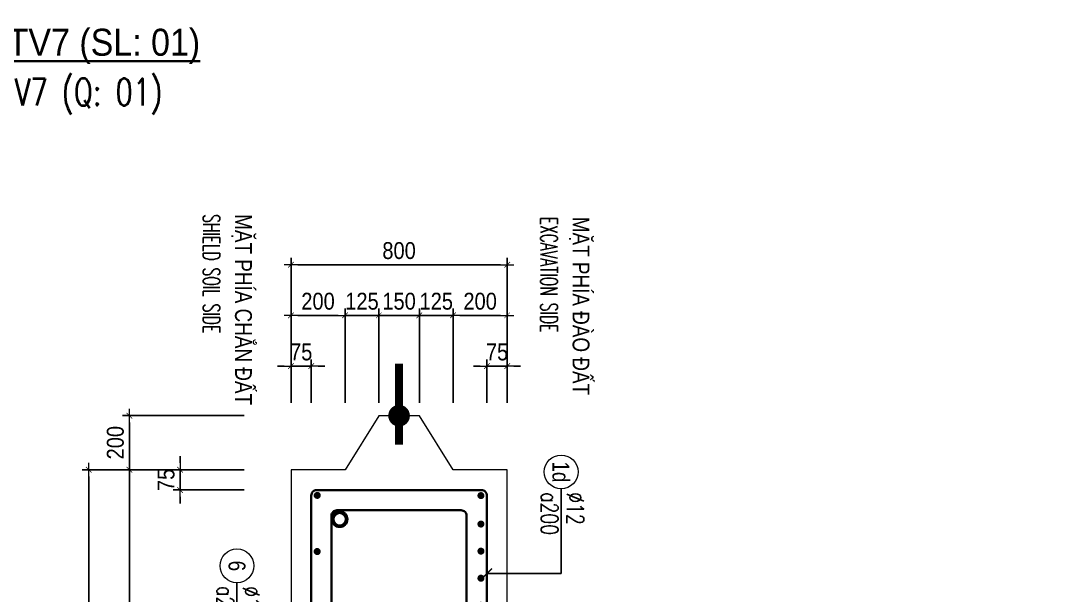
# Model space of a CAD drawing. Header units: millimetres. Extents: x -642477 to 1168880, y -27982 to 330379.
# Drawn here: x 900143 to 911547, y 97172 to 103552 of the extents above; entities that cross this region are included whole.
import ezdxf
from ezdxf.enums import TextEntityAlignment as Align

# ---------------------------------------------------------------- set-up
doc = ezdxf.new("R2010")
doc.units = ezdxf.units.MM
doc.layers.get('0').update_dxf_attribs({"lineweight": 20})
doc.layers.get('Defpoints').update_dxf_attribs({"color": 151, "lineweight": 9})
for name, color, linetype, lineweight in [('NDC_S_DIAPHGRAM WALL', 3, 'Continuous', 20), ('NDC_S_DIM', 1, 'Continuous', 15), ('NDC_S_ENG TITLE', 3, 'Continuous', 20), ('NDC_S_HATCH MATERIAL', 8, 'Continuous', 13), ('NDC_S_LEADER', 1, 'Continuous', 15), ('NDC_S_LEVEL TEXT', 7, 'Continuous', 20), ('NDC_S_REBAR', 4, 'Continuous', 35), ('NDC_S_VN TEXT', 7, 'Continuous', 20), ('NDC_S_VN TITLE', 6, 'Continuous', 35)]:
    doc.layers.add(name, color=color, linetype=linetype, lineweight=lineweight)
doc.layers.add('NDC_S_REBAR DES.', color=2, linetype='Continuous')
doc.styles.add('ARIAL', font='arial.ttf', dxfattribs={"width": 0.8})
doc.styles.add('NDC_ARIAL', font='arial.ttf', dxfattribs={"width": 0.85})
doc.styles.add('NDC_DIM', font='', dxfattribs={"width": 0.75})
doc.styles.add('NDC_EN TXT', font='romans.shx', dxfattribs={"width": 0.8})
doc.styles.get('NDC_DIM').set_extended_font_data('Dotum')
doc.dimstyles.new('A1-NDC-1-25 (x3)', dxfattribs={"dimscale": 75, "dimtxt": 2.5, "dimasz": 1, "dimexe": 1, "dimexo": 0, "dimgap": 0.8, "dimtad": 1, "dimdec": 0, "dimlfac": 0.333333, "dimdsep": 46, "dimtxsty": 'NDC_ARIAL', "dimblk": 'DIMMARK', "dimcen": 49999.938995, "dimdle": 1.5, "dimclrd": 1, "dimclre": 1, "dimclrt": 3, "dimadec": 0, "dimazin": 0, "dimtfac": 1, "dimtdec": 0, "dimtix": 1, "dimtmove": 2, "dimatfit": 3, "dimfxl": 1, "dimarcsym": 0})
doc.dimstyles.new('NDC_dim_25', dxfattribs={"dimscale": 25, "dimtxt": 2.2, "dimasz": 1.5, "dimexe": 1.5, "dimexo": 2.5, "dimgap": 1, "dimtad": 1, "dimdec": 0, "dimzin": 0, "dimdsep": 46, "dimtxsty": 'NDC_DIM', "dimblk": 'DIMMARK', "dimcen": 0.09, "dimdle": 1.2, "dimclrd": 1, "dimclre": 1, "dimclrt": 3, "dimadec": 0, "dimazin": 0, "dimtfac": 1, "dimtdec": 0, "dimtix": 1, "dimtofl": 0, "dimtmove": 0, "dimatfit": 3, "dimfxl": 6, "dimfxlon": 1, "dimtolj": 1, "dimtzin": 0, "dimarcsym": 0})

# ---------------------------------------------------------------- blocks, each defined once
blk = doc.blocks.new('DIMMARK')
at = {"layer": 'NDC_S_DIM', "color": 1}
blk.add_line((-1.5, 0), (1, 0), dxfattribs=at)
at = {"layer": 'NDC_S_DIM', "color": 2, "const_width": 0.1}
blk.add_lwpolyline([(-0.42, -0.42), (0.42, 0.42)], dxfattribs=at)
blk = doc.blocks.new('Ong sieu am')
at = {"layer": 'NDC_S_HATCH MATERIAL'}
h = blk.add_hatch(dxfattribs=at)
h.set_pattern_fill('ANSI31', color=256, scale=20)
h.set_pattern_definition([(45, (0, 0), (-1.76776695, 1.76776695), [])])
h.paths.add_polyline_path([(-7119.3, 51158.9, 1), (-7179.3, 51158.9, 1)])
h.paths.add_polyline_path([(-7171.3, 51158.9, -1), (-7127.3, 51158.9, -1)], flags=16)
at = {"layer": 'NDC_S_REBAR DES.'}
for radius in [30, 22]:
    blk.add_circle((-7149.3, 51158.9), radius, dxfattribs=at)
blk = doc.blocks.new('*U367')
blk.add_circle((-2.5, 0), 2.5)
at = {"layer": 'NDC_S_VN TEXT', "color": 3, "style": 'NDC_EN TXT', "width": 0.75}
for tag, p in [('DK1', (0.5, 0.85)), ('KC1', (0.5, -2.97))]:
    blk.add_attdef(tag, p, '', height=2.5, dxfattribs=at)
at = {"layer": 'NDC_S_VN TEXT', "color": 7, "style": 'ARIAL', "width": 0.8}
blk.add_attdef('SH2', text='', height=2.5, dxfattribs=at).set_placement((-2.5, 0), align=Align.MIDDLE)
blk = doc.blocks.new('kata_block_THEP')
at = {"layer": 'NDC_S_REBAR', "color": 0}
for p, q in [((-0.5, 0), (0.5, 0)), ((-0.35, 0.35), (0.35, -0.35)), ((0.35, 0.35), (-0.35, -0.35)), ((0, 0.5), (0, -0.5))]:
    blk.add_line(p, q, dxfattribs=at)
at = {"layer": 'NDC_S_REBAR', "color": 0, "const_width": 0.0833}
blk.add_lwpolyline([(-0.5, 0, 1), (0.5, 0, 1), (-0.5, 0, 1)], format="xyb", dxfattribs=at)
blk = doc.blocks.new('*U2698')
at = {"layer": 'NDC_S_REBAR', "ltscale": 80, "xscale": 72, "yscale": 72, "zscale": 72}
blk.add_blockref('kata_block_THEP', (0, 0), dxfattribs=at)
blk = doc.blocks.new('*U2699')
at = {"layer": 'NDC_S_LEVEL TEXT', "color": 0, "linetype": 'ByBlock', "lineweight": -2, "transparency": 16777216}
for p in [(0, 0), (600.9, 0), (1201.8, 0), (1802.7, 0), (2403.6, 0), (3004.5, 0), (3605.4, 0), (4206.3, 0), (4807.2, 0), (5408.1, 0), (6009, 0), (6609.9, 0), (7210.8, 0), (7811.7, 0), (8412.6, 0), (9013.5, 0), (9614.4, 0)]:
    blk.add_blockref('*U2698', p, dxfattribs=at)
blk = doc.blocks.new('*U2700')
at = {"layer": 'NDC_S_REBAR', "ltscale": 80, "xscale": 72, "yscale": 72, "zscale": 72}
blk.add_blockref('kata_block_THEP', (0, 0), dxfattribs=at)
blk = doc.blocks.new('*U2701')
at = {"layer": 'NDC_S_LEVEL TEXT', "color": 0, "linetype": 'ByBlock', "lineweight": -2, "transparency": 16777216}
for p in [(0, 0), (300.6, 0), (601.2, 0), (901.8, 0), (1202.4, 0), (1503, 0), (1803.6, 0), (2104.2, 0), (2404.8, 0), (2705.4, 0), (3006, 0), (3306.6, 0), (3607.2, 0), (3907.8, 0), (4208.4, 0), (4509, 0), (4809.6, 0), (5110.2, 0), (5410.8, 0), (5711.4, 0), (6012, 0), (6312.6, 0), (6613.2, 0), (6913.8, 0), (7214.4, 0), (7515, 0), (7815.6, 0), (8116.2, 0), (8416.8, 0), (8717.4, 0), (9018, 0), (9318.6, 0), (9619.2, 0), (9919.8, 0)]:
    blk.add_blockref('*U2700', p, dxfattribs=at)
blk = doc.blocks.new('*D2753')
at = {"layer": 'Defpoints', "color": 0, "ltscale": 100, "transparency": 16777216}
for p in [(902627, 98567), (901915, 98342), (902627, 98342)]:
    blk.add_point(p, dxfattribs=at)
at = {"layer": 'NDC_S_DIM', "color": 1, "lineweight": -2, "ltscale": 100, "transparency": 16777216}
for p, q in [((901915, 98642), (901915, 98717)), ((902627, 98567), (901840, 98567)), ((901915, 98567), (901915, 98342)), ((902627, 98342), (901840, 98342)), ((901915, 98267), (901915, 98192))]:
    blk.add_line(p, q, dxfattribs=at)
at = {"layer": 'NDC_S_DIM', "color": 1, "lineweight": -2, "ltscale": 100, "transparency": 16777216, "xscale": 75, "yscale": 75, "zscale": 75}
for p, rotation in [((901915, 98567), 270), ((901915, 98342), 90)]:
    blk.add_blockref('DIMMARK', p, dxfattribs=dict(at, rotation=rotation))
at = {"layer": 'NDC_S_DIM', "color": 3, "ltscale": 100, "transparency": 16777216, "insert": (901760, 98454), "char_height": 187.5, "attachment_point": 5, "rotation": 90, "style": 'NDC_ARIAL'}
blk.add_mtext('75', dxfattribs=at)
blk = doc.blocks.new('*D2755')
at = {"layer": 'Defpoints', "color": 0, "ltscale": 100, "transparency": 16777216}
for p in [(902627, 99167), (901352, 98567), (902627, 98567)]:
    blk.add_point(p, dxfattribs=at)
at = {"layer": 'NDC_S_DIM', "color": 1, "lineweight": -2, "ltscale": 100, "transparency": 16777216}
for p, q in [((902627, 99167), (901277, 99167)), ((901352, 99092), (901352, 98642)), ((902627, 98567), (901277, 98567))]:
    blk.add_line(p, q, dxfattribs=at)
at = {"layer": 'NDC_S_DIM', "color": 1, "lineweight": -2, "ltscale": 100, "transparency": 16777216, "xscale": 75, "yscale": 75, "zscale": 75}
for p, rotation in [((901352, 99167), 90), ((901352, 98567), 270)]:
    blk.add_blockref('DIMMARK', p, dxfattribs=dict(at, rotation=rotation))
at = {"layer": 'NDC_S_DIM', "color": 3, "ltscale": 100, "transparency": 16777216, "insert": (901197, 98867), "char_height": 187.5, "attachment_point": 5, "rotation": 90, "style": 'NDC_ARIAL'}
blk.add_mtext('200', dxfattribs=at)
blk = doc.blocks.new('*D2756')
at = {"layer": 'Defpoints', "color": 0, "ltscale": 100, "transparency": 16777216}
for p in [(902627, 98567), (901352, 87767), (902627, 87767)]:
    blk.add_point(p, dxfattribs=at)
at = {"layer": 'NDC_S_DIM', "color": 1, "lineweight": -2, "ltscale": 100, "transparency": 16777216}
for p, q in [((902627, 98567), (901277, 98567)), ((901352, 98492), (901352, 87842)), ((902627, 87767), (901277, 87767))]:
    blk.add_line(p, q, dxfattribs=at)
at = {"layer": 'NDC_S_DIM', "color": 1, "lineweight": -2, "ltscale": 100, "transparency": 16777216, "xscale": 75, "yscale": 75, "zscale": 75}
for p, rotation in [((901352, 98567), 90), ((901352, 87767), 270)]:
    blk.add_blockref('DIMMARK', p, dxfattribs=dict(at, rotation=rotation))
at = {"layer": 'NDC_S_DIM', "color": 3, "ltscale": 100, "transparency": 16777216, "insert": (901197, 93167), "char_height": 187.5, "attachment_point": 5, "rotation": 90, "style": 'NDC_ARIAL'}
blk.add_mtext('3600', dxfattribs=at)
blk = doc.blocks.new('*D2757')
at = {"layer": 'Defpoints', "color": 0, "ltscale": 100, "transparency": 16777216}
for p in [(902627, 98567), (900902, 87767), (902627, 87767)]:
    blk.add_point(p, dxfattribs=at)
at = {"layer": 'NDC_S_DIM', "color": 1, "lineweight": -2, "ltscale": 100, "transparency": 16777216}
for p, q in [((902627, 98567), (900827, 98567)), ((900902, 98492), (900902, 87842)), ((902627, 87767), (900827, 87767))]:
    blk.add_line(p, q, dxfattribs=at)
at = {"layer": 'NDC_S_DIM', "color": 1, "lineweight": -2, "ltscale": 100, "transparency": 16777216, "xscale": 75, "yscale": 75, "zscale": 75}
for p, rotation in [((900902, 98567), 90), ((900902, 87767), 270)]:
    blk.add_blockref('DIMMARK', p, dxfattribs=dict(at, rotation=rotation))
at = {"layer": 'NDC_S_DIM', "color": 3, "ltscale": 100, "transparency": 16777216, "insert": (900747, 93167), "char_height": 187.5, "attachment_point": 5, "rotation": 90, "style": 'NDC_ARIAL'}
blk.add_mtext('3600', dxfattribs=at)
blk = doc.blocks.new('*D2758')
at = {"layer": 'Defpoints', "color": 0, "ltscale": 100, "transparency": 16777216}
for p in [(903747, 100280), (903147, 99308), (903747, 99308)]:
    blk.add_point(p, dxfattribs=at)
at = {"layer": 'NDC_S_DIM', "color": 1, "lineweight": -2, "ltscale": 100, "transparency": 16777216}
for p, q in [((903147, 99308), (903147, 100355)), ((903747, 99308), (903747, 100355)), ((903222, 100280), (903672, 100280))]:
    blk.add_line(p, q, dxfattribs=at)
at = {"layer": 'NDC_S_DIM', "color": 1, "lineweight": -2, "ltscale": 100, "transparency": 16777216, "xscale": 75, "yscale": 75, "zscale": 75, "rotation": 180}
blk.add_blockref('DIMMARK', (903147, 100280), dxfattribs=at)
at = {"layer": 'NDC_S_DIM', "color": 1, "lineweight": -2, "ltscale": 100, "transparency": 16777216, "xscale": 75, "yscale": 75, "zscale": 75}
blk.add_blockref('DIMMARK', (903747, 100280), dxfattribs=at)
at = {"layer": 'NDC_S_DIM', "color": 3, "ltscale": 100, "transparency": 16777216, "insert": (903447, 100436), "char_height": 187.5, "attachment_point": 5, "style": 'NDC_ARIAL'}
blk.add_mtext('200', dxfattribs=at)
blk = doc.blocks.new('*D2759')
at = {"layer": 'Defpoints', "color": 0, "ltscale": 100, "transparency": 16777216}
for p in [(904122, 100280), (903747, 99308), (904122, 99308)]:
    blk.add_point(p, dxfattribs=at)
at = {"layer": 'NDC_S_DIM', "color": 1, "lineweight": -2, "ltscale": 100, "transparency": 16777216}
for p, q in [((903747, 99308), (903747, 100355)), ((904122, 99308), (904122, 100355)), ((903672, 100280), (903597, 100280)), ((903747, 100280), (904122, 100280)), ((904197, 100280), (904272, 100280))]:
    blk.add_line(p, q, dxfattribs=at)
at = {"layer": 'NDC_S_DIM', "color": 1, "lineweight": -2, "ltscale": 100, "transparency": 16777216, "xscale": 75, "yscale": 75, "zscale": 75}
blk.add_blockref('DIMMARK', (903747, 100280), dxfattribs=at)
at = {"layer": 'NDC_S_DIM', "color": 1, "lineweight": -2, "ltscale": 100, "transparency": 16777216, "xscale": 75, "yscale": 75, "zscale": 75, "rotation": 180}
blk.add_blockref('DIMMARK', (904122, 100280), dxfattribs=at)
at = {"layer": 'NDC_S_DIM', "color": 3, "ltscale": 100, "transparency": 16777216, "insert": (903935, 100436), "char_height": 187.5, "attachment_point": 5, "style": 'NDC_ARIAL'}
blk.add_mtext('125', dxfattribs=at)
blk = doc.blocks.new('*D2760')
at = {"layer": 'Defpoints', "color": 0, "ltscale": 100, "transparency": 16777216}
for p in [(904572, 100280), (904122, 99308), (904572, 99308)]:
    blk.add_point(p, dxfattribs=at)
at = {"layer": 'NDC_S_DIM', "color": 1, "lineweight": -2, "ltscale": 100, "transparency": 16777216}
for p, q in [((904122, 99308), (904122, 100355)), ((904572, 99308), (904572, 100355)), ((904047, 100280), (903972, 100280)), ((904122, 100280), (904572, 100280)), ((904647, 100280), (904722, 100280))]:
    blk.add_line(p, q, dxfattribs=at)
at = {"layer": 'NDC_S_DIM', "color": 1, "lineweight": -2, "ltscale": 100, "transparency": 16777216, "xscale": 75, "yscale": 75, "zscale": 75}
blk.add_blockref('DIMMARK', (904122, 100280), dxfattribs=at)
at = {"layer": 'NDC_S_DIM', "color": 1, "lineweight": -2, "ltscale": 100, "transparency": 16777216, "xscale": 75, "yscale": 75, "zscale": 75, "rotation": 180}
blk.add_blockref('DIMMARK', (904572, 100280), dxfattribs=at)
at = {"layer": 'NDC_S_DIM', "color": 3, "ltscale": 100, "transparency": 16777216, "insert": (904347, 100436), "char_height": 187.5, "attachment_point": 5, "style": 'NDC_ARIAL'}
blk.add_mtext('150', dxfattribs=at)
blk = doc.blocks.new('*D2761')
at = {"layer": 'Defpoints', "color": 0, "ltscale": 100, "transparency": 16777216}
for p in [(904947, 100280), (904572, 99308), (904947, 99308)]:
    blk.add_point(p, dxfattribs=at)
at = {"layer": 'NDC_S_DIM', "color": 1, "lineweight": -2, "ltscale": 100, "transparency": 16777216}
for p, q in [((904572, 99308), (904572, 100355)), ((904947, 99308), (904947, 100355)), ((904497, 100280), (904422, 100280)), ((904572, 100280), (904947, 100280)), ((905022, 100280), (905097, 100280))]:
    blk.add_line(p, q, dxfattribs=at)
at = {"layer": 'NDC_S_DIM', "color": 1, "lineweight": -2, "ltscale": 100, "transparency": 16777216, "xscale": 75, "yscale": 75, "zscale": 75}
blk.add_blockref('DIMMARK', (904572, 100280), dxfattribs=at)
at = {"layer": 'NDC_S_DIM', "color": 1, "lineweight": -2, "ltscale": 100, "transparency": 16777216, "xscale": 75, "yscale": 75, "zscale": 75, "rotation": 180}
blk.add_blockref('DIMMARK', (904947, 100280), dxfattribs=at)
at = {"layer": 'NDC_S_DIM', "color": 3, "ltscale": 100, "transparency": 16777216, "insert": (904760, 100436), "char_height": 187.5, "attachment_point": 5, "style": 'NDC_ARIAL'}
blk.add_mtext('125', dxfattribs=at)
blk = doc.blocks.new('*D2762')
at = {"layer": 'Defpoints', "color": 0, "ltscale": 100, "transparency": 16777216}
for p in [(905547, 100280), (904947, 99308), (905547, 99308)]:
    blk.add_point(p, dxfattribs=at)
at = {"layer": 'NDC_S_DIM', "color": 1, "lineweight": -2, "ltscale": 100, "transparency": 16777216}
for p, q in [((904947, 99308), (904947, 100355)), ((905547, 99308), (905547, 100355)), ((905022, 100280), (905472, 100280))]:
    blk.add_line(p, q, dxfattribs=at)
at = {"layer": 'NDC_S_DIM', "color": 1, "lineweight": -2, "ltscale": 100, "transparency": 16777216, "xscale": 75, "yscale": 75, "zscale": 75, "rotation": 180}
blk.add_blockref('DIMMARK', (904947, 100280), dxfattribs=at)
at = {"layer": 'NDC_S_DIM', "color": 1, "lineweight": -2, "ltscale": 100, "transparency": 16777216, "xscale": 75, "yscale": 75, "zscale": 75}
blk.add_blockref('DIMMARK', (905547, 100280), dxfattribs=at)
at = {"layer": 'NDC_S_DIM', "color": 3, "ltscale": 100, "transparency": 16777216, "insert": (905247, 100436), "char_height": 187.5, "attachment_point": 5, "style": 'NDC_ARIAL'}
blk.add_mtext('200', dxfattribs=at)
blk = doc.blocks.new('*D2763')
at = {"layer": 'Defpoints', "color": 0, "ltscale": 100, "transparency": 16777216}
for p in [(905547, 100842), (903147, 99308), (905547, 99308)]:
    blk.add_point(p, dxfattribs=at)
at = {"layer": 'NDC_S_DIM', "color": 1, "lineweight": -2, "ltscale": 100, "transparency": 16777216}
for p, q in [((903147, 99308), (903147, 100917)), ((903222, 100842), (905472, 100842)), ((905547, 99308), (905547, 100917))]:
    blk.add_line(p, q, dxfattribs=at)
at = {"layer": 'NDC_S_DIM', "color": 1, "lineweight": -2, "ltscale": 100, "transparency": 16777216, "xscale": 75, "yscale": 75, "zscale": 75, "rotation": 180}
blk.add_blockref('DIMMARK', (903147, 100842), dxfattribs=at)
at = {"layer": 'NDC_S_DIM', "color": 1, "lineweight": -2, "ltscale": 100, "transparency": 16777216, "xscale": 75, "yscale": 75, "zscale": 75}
blk.add_blockref('DIMMARK', (905547, 100842), dxfattribs=at)
at = {"layer": 'NDC_S_DIM', "color": 3, "ltscale": 100, "transparency": 16777216, "insert": (904347, 100998), "char_height": 187.5, "attachment_point": 5, "style": 'NDC_ARIAL'}
blk.add_mtext('800', dxfattribs=at)
blk = doc.blocks.new('*D2764')
at = {"layer": 'Defpoints', "color": 0, "ltscale": 100, "transparency": 16777216}
for p in [(903372, 99717), (903147, 99308), (903372, 99308)]:
    blk.add_point(p, dxfattribs=at)
at = {"layer": 'NDC_S_DIM', "color": 1, "lineweight": -2, "ltscale": 100, "transparency": 16777216}
for p, q in [((903147, 99308), (903147, 99792)), ((903372, 99308), (903372, 99792)), ((903072, 99717), (902997, 99717)), ((903147, 99717), (903372, 99717)), ((903447, 99717), (903522, 99717))]:
    blk.add_line(p, q, dxfattribs=at)
at = {"layer": 'NDC_S_DIM', "color": 1, "lineweight": -2, "ltscale": 100, "transparency": 16777216, "xscale": 75, "yscale": 75, "zscale": 75}
blk.add_blockref('DIMMARK', (903147, 99717), dxfattribs=at)
at = {"layer": 'NDC_S_DIM', "color": 1, "lineweight": -2, "ltscale": 100, "transparency": 16777216, "xscale": 75, "yscale": 75, "zscale": 75, "rotation": 180}
blk.add_blockref('DIMMARK', (903372, 99717), dxfattribs=at)
at = {"layer": 'NDC_S_DIM', "color": 3, "ltscale": 100, "transparency": 16777216, "insert": (903260, 99873), "char_height": 187.5, "attachment_point": 5, "style": 'NDC_ARIAL'}
blk.add_mtext('75', dxfattribs=at)
blk = doc.blocks.new('*D2765')
at = {"layer": 'Defpoints', "color": 0, "ltscale": 100, "transparency": 16777216}
for p in [(905547, 99717), (905322, 99308), (905547, 99308)]:
    blk.add_point(p, dxfattribs=at)
at = {"layer": 'NDC_S_DIM', "color": 1, "lineweight": -2, "ltscale": 100, "transparency": 16777216}
for p, q in [((905322, 99308), (905322, 99792)), ((905547, 99308), (905547, 99792)), ((905247, 99717), (905172, 99717)), ((905322, 99717), (905547, 99717)), ((905622, 99717), (905697, 99717))]:
    blk.add_line(p, q, dxfattribs=at)
at = {"layer": 'NDC_S_DIM', "color": 1, "lineweight": -2, "ltscale": 100, "transparency": 16777216, "xscale": 75, "yscale": 75, "zscale": 75}
blk.add_blockref('DIMMARK', (905322, 99717), dxfattribs=at)
at = {"layer": 'NDC_S_DIM', "color": 1, "lineweight": -2, "ltscale": 100, "transparency": 16777216, "xscale": 75, "yscale": 75, "zscale": 75, "rotation": 180}
blk.add_blockref('DIMMARK', (905547, 99717), dxfattribs=at)
at = {"layer": 'NDC_S_DIM', "color": 3, "ltscale": 100, "transparency": 16777216, "insert": (905435, 99873), "char_height": 187.5, "attachment_point": 5, "style": 'NDC_ARIAL'}
blk.add_mtext('75', dxfattribs=at)
blk = doc.blocks.new('*D2806')
at = {"layer": 'Defpoints', "color": 0, "ltscale": 100, "transparency": 16777216}
for p in [(905547, 98567), (905904, 90373), (905547, 90167), (905547, 90167), (911547, 90167)]:
    blk.add_point(p, dxfattribs=at)
at = {"layer": 'NDC_S_DIM', "color": 1, "lineweight": -2, "ltscale": 100, "transparency": 16777216}
blk.add_arc((905547, 90167), 412, 10.4395, 79.5605, dxfattribs=at)
at = {"layer": 'NDC_S_DIM', "color": 1, "lineweight": -2, "ltscale": 100, "transparency": 16777216, "xscale": 75, "yscale": 75, "zscale": 75}
for p, rotation in [((905547, 90579), 174.7802612285155), ((905959, 90167), 275.2197384819809)]:
    blk.add_blockref('DIMMARK', p, dxfattribs=dict(at, rotation=rotation))
at = {"layer": 'NDC_S_DIM', "color": 3, "ltscale": 100, "transparency": 16777216, "insert": (905949, 90568), "char_height": 187.5, "attachment_point": 5, "rotation": 315, "style": 'NDC_ARIAL'}
blk.add_mtext('90°', dxfattribs=at)

msp = doc.modelspace()

# ---------------------------------------------------------------- linework, layer by layer
at = {"layer": 'NDC_S_DIAPHGRAM WALL', "ltscale": 50, "const_width": 90}
msp.add_lwpolyline([(904347.1, 98844.5), (904347.1, 99744.5)], dxfattribs=at)
at = {"layer": 'NDC_S_DIAPHGRAM WALL', "ltscale": 50, "const_width": 120}
msp.add_lwpolyline([(904347.1, 99106.5, -1), (904347.1, 99226.5, -1)], format="xyb", close=True, dxfattribs=at)
at = {"layer": 'NDC_S_DIAPHGRAM WALL', "ltscale": 0.01}
msp.add_lwpolyline([(905547.1, 98566.5), (904947.1, 98566.5), (904572.1, 99166.5), (904122.1, 99166.5), (903747.1, 98566.5), (903147.1, 98566.5)], dxfattribs=at)
msp.add_lwpolyline([(903147.1, 98566.5), (903147.1, 87766.5), (911547.1, 87766.5), (911547.1, 88366.5), (910947.1, 88741.5), (910947.1, 89191.5), (911547.1, 89566.5), (911547.1, 90166.5), (905547.1, 90166.5), (905547.1, 98566.5), (904947.1, 98566.5), (904572.1, 99166.5), (904122.1, 99166.5), (903747.1, 98566.5)], close=True, dxfattribs=at)
at = {"layer": 'NDC_S_REBAR'}
for points in [[(905322.1, 98281.5, 0.4142136), (905262.1, 98341.5), (903432.1, 98341.5, 0.4142136), (903372.1, 98281.5), (903372.1, 98281.5), (903372.1, 88051.5, 0.4142136), (903432.1, 87991.5), (905262.1, 87991.5, 0.4142136), (905322.1, 88051.5)], [(905097.1, 98056.5), (905097.1, 88276.5, -0.4142136), (905037.1, 88216.5), (903657.1, 88216.5, -0.4142136), (903597.1, 88276.5), (903597.1, 98056.5, -0.4142136), (903657.1, 98116.5), (905037.1, 98116.5, -0.4142136)]]:
    msp.add_lwpolyline(points, format="xyb", close=True, dxfattribs=at)

# ---------------------------------------------------------------- block references
at = {"layer": 'NDC_S_DIM', "ltscale": 80, "xscale": 75, "yscale": 75, "zscale": 75, "rotation": 270}
for p, values in [((906147.1, 98355.1), {'SH2': '1d', 'DK1': '%%c12', 'KC1': 'a200'}), ((902547.1, 97312.3), {'SH2': '6', 'DK1': '%%C18', 'KC1': 'a2000'})]:
    msp.add_blockref('*U367', p, dxfattribs=at).add_auto_attribs(values)
at = {"layer": 'NDC_S_LEADER', "xscale": 3, "yscale": 3, "zscale": 3, "rotation": 270}
msp.add_blockref('Ong sieu am', (750210.5, 76569.7), dxfattribs=at)
at = {"layer": 'NDC_S_LEVEL TEXT', "extrusion": (0, 0, -1), "zscale": -1, "rotation": 90.00000000000001}
msp.add_blockref('*U2701', (-905256.1, 88044.3), dxfattribs=at)
at = {"layer": 'NDC_S_LEVEL TEXT', "rotation": 90.00000000000001}
msp.add_blockref('*U2699', (903438.1, 88044.3), dxfattribs=at)
at = {"layer": 'NDC_S_REBAR', "ltscale": 80, "xscale": -72.00000000000001, "yscale": 72.00000000000001, "zscale": 72.00000000000001, "rotation": 180}
for p in [(903438.1, 98282.1), (905256.1, 98279.8)]:
    msp.add_blockref('kata_block_THEP', p, dxfattribs=at)

# ---------------------------------------------------------------- texts
at = {"layer": 'NDC_S_ENG TITLE', "style": 'NDC_EN TXT', "width": 0.75}
msp.add_text('DIAPHRAGM WALL TYPE TV7 (Q: 01)', height=300, dxfattribs=at).set_placement((899028.1, 102738.2), align=Align.MIDDLE)
at = {"layer": 'NDC_S_ENG TITLE', "style": 'NDC_EN TXT', "width": 0.6}
for s, p in [('SHIELD SOIL SIDE', (902264.2, 101403.1)), ('EXCAVATION SIDE', (906012.7, 101374))]:
    msp.add_text(s, height=187.5, rotation=270, dxfattribs=at).set_placement(p, align=Align.MIDDLE_LEFT)
at = {"layer": 'NDC_S_LEVEL TEXT', "style": 'NDC_ARIAL', "width": 0.8}
for s, p in [('MẶT PHÍA CHẮN ĐẤT', (902618.9, 101403.1)), ('MẶT PHÍA ĐÀO ĐẤT', (906367.4, 101374))]:
    msp.add_text(s, height=187.5, rotation=270, dxfattribs=at).set_placement(p, align=Align.MIDDLE_LEFT)
at = {"layer": 'NDC_S_VN TITLE', "style": 'NDC_ARIAL', "width": 0.9}
msp.add_text('%%UCHI TIẾT TƯỜNG VÂY TV7 (SL: 01)', height=300, dxfattribs=at).set_placement((899028.1, 103311.4), align=Align.MIDDLE)

# ---------------------------------------------------------------- dimensions: what is measured, and where the dimension line sits
at = {"layer": 'NDC_S_DIM', "ltscale": 100}
for base, p1, p2, picture, middle in [((905547.1, 100842.4), (903147.1, 99308.5), (905547.1, 99308.5), '*D2763', (904347.1, 100998.2)), ((903747.1, 100279.9), (903147.1, 99308.5), (903747.1, 99308.5), '*D2758', (903447.1, 100435.7)), ((904122.1, 100279.9), (903747.1, 99308.5), (904122.1, 99308.5), '*D2759', (903934.6, 100435.7)), ((904572.1, 100279.9), (904122.1, 99308.5), (904572.1, 99308.5), '*D2760', (904347.1, 100435.7)), ((904947.1, 100279.9), (904572.1, 99308.5), (904947.1, 99308.5), '*D2761', (904759.6, 100435.7)), ((905547.1, 100279.9), (904947.1, 99308.5), (905547.1, 99308.5), '*D2762', (905247.1, 100435.7)), ((903372.1, 99717.4), (903147.1, 99308.5), (903372.1, 99308.5), '*D2764', (903259.6, 99872.8)), ((905547.1, 99717.4), (905322.1, 99308.5), (905547.1, 99308.5), '*D2765', (905434.6, 99872.8))]:
    dim = msp.add_linear_dim(base=base, p1=p1, p2=p2, dimstyle='A1-NDC-1-25 (x3)', dxfattribs=at)
    dim.commit()
    dim.dimension.update_dxf_attribs({"geometry": picture, "text_midpoint": middle})
for base, p1, p2, picture, middle in [((901352.4, 98566.5), (902627.1, 99166.5), (902627.1, 98566.5), '*D2755', (901196.7, 98866.5)), ((900902.4, 87766.5), (902627.1, 98566.5), (902627.1, 87766.5), '*D2757', (900746.6, 93166.5)), ((901352.4, 87766.5), (902627.1, 98566.5), (902627.1, 87766.5), '*D2756', (901196.6, 93166.5)), ((901914.9, 98341.5), (902627.1, 98566.5), (902627.1, 98341.5), '*D2753', (901759.5, 98454))]:
    dim = msp.add_linear_dim(base=base, p1=p1, p2=p2, angle=270, dimstyle='A1-NDC-1-25 (x3)', dxfattribs=at)
    dim.commit()
    dim.dimension.update_dxf_attribs({"geometry": picture, "text_midpoint": middle})
dim = msp.add_angular_dim_2l(base=(905904, 90372.6), line1=((911547.1, 90166.5), (905547.1, 90166.5)), line2=((905547.1, 90166.5), (905547.1, 98566.5)), dimstyle='A1-NDC-1-25 (x3)', dxfattribs=at)
dim.commit()
dim.dimension.update_dxf_attribs({"geometry": '*D2806', "text_midpoint": (905948.7, 90568.1)})

# ---------------------------------------------------------------- leaders
at = {"layer": 'NDC_S_LEADER'}
for points in [[(905322.1, 97413.9), (906147.1, 97413.9), (906147.1, 98355.1)], [(903597.1, 96306.4), (902547.1, 96306.4), (902547.1, 97312.3)]]:
    msp.add_leader(points, dimstyle='NDC_dim_25', override={"dimasz": 4.5, "dimldrblk": 'ArchTick'}, dxfattribs=at)

doc.saveas('drawing.dxf')
